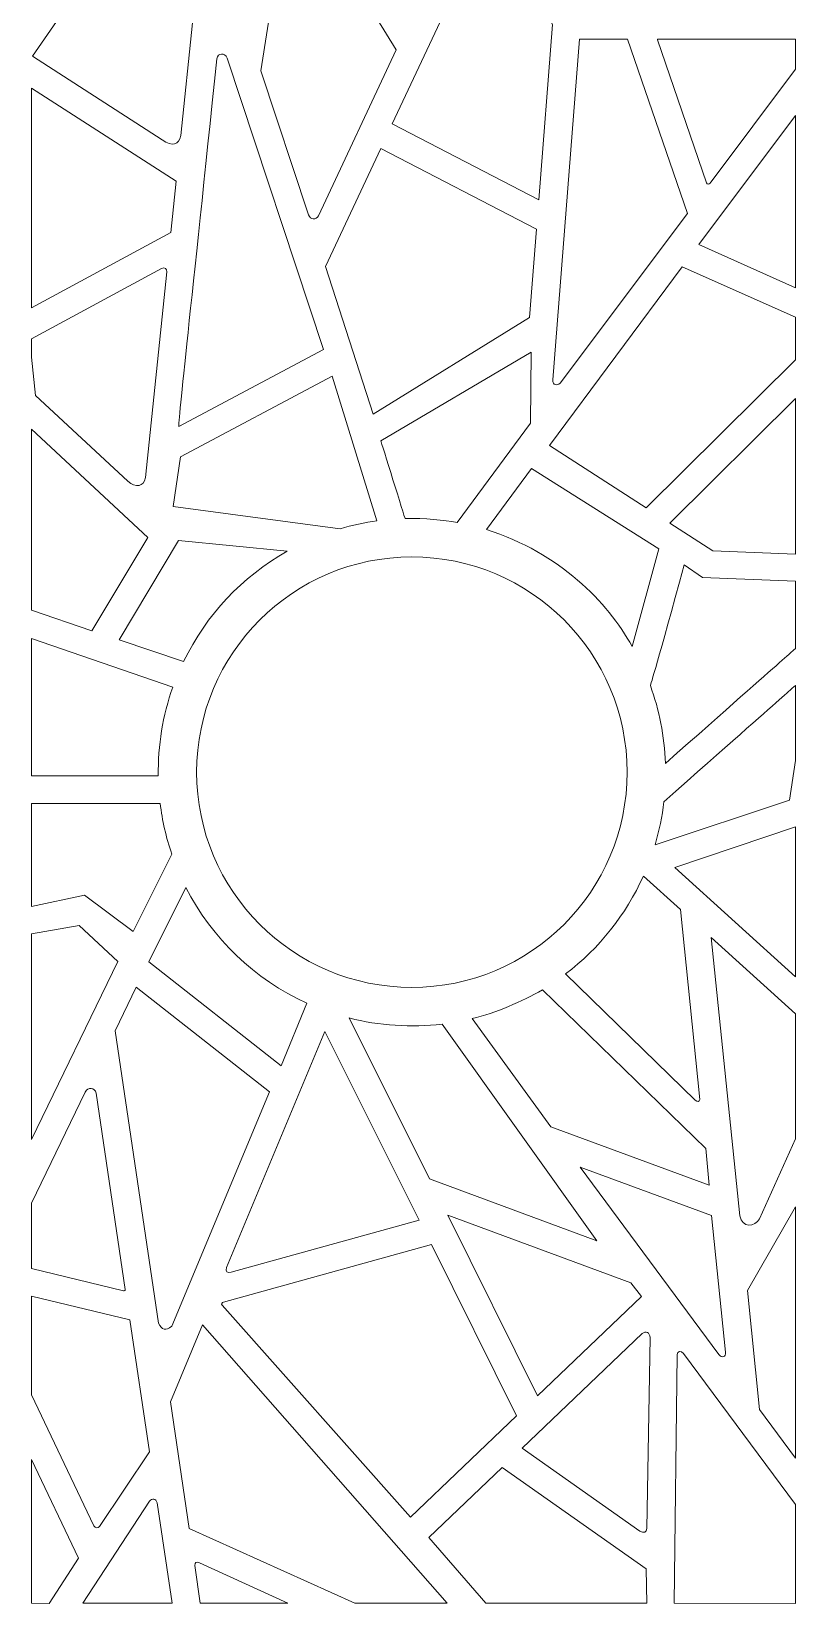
# Model space of a CAD drawing. Header units: centimetres. Extents: x 102 to 152, y -240 to -31.
# Drawn here: x 101.9 to 151.6, y -240.1 to -137.9 of the extents above; entities that cross this region are included whole.
import ezdxf

# ---------------------------------------------------------------- set-up
doc = ezdxf.new("R2010")
doc.units = ezdxf.units.CM
doc.header["$MEASUREMENT"] = 0
doc.layers.add('layer 1', color=7, linetype='Continuous')

msp = doc.modelspace()

# ---------------------------------------------------------------- linework, layer by layer
at = {"layer": 'layer 1', "color": 114, "lineweight": 9}
for points, knots in [([(119.91587, -149.80394), (119.91587, -149.80394), (116.82407, -140.43968), (116.82407, -140.43968), (116.82407, -140.43968), (116.82407, -140.43968), (118.7138, -128.29782), (118.7138, -128.29782), (118.7138, -128.29782), (118.75517, -128.16602), (118.89696, -128.15662), (118.98409, -128.28743), (118.98409, -128.28743), (118.98409, -128.28743), (125.6241, -139.06055), (125.6241, -139.06055), (125.6241, -139.06055), (125.6241, -139.06055), (120.56647, -149.85992), (120.56647, -149.85992), (120.56647, -149.85992), (120.39166, -150.16248), (120.05197, -150.12423), (119.91587, -149.80394)], [0, 0, 0, 0, 0.142857143, 0.142857143, 0.142857143, 0.142857143, 0.285714286, 0.285714286, 0.285714286, 0.285714286, 0.428571429, 0.428571429, 0.428571429, 0.428571429, 0.571428571, 0.571428571, 0.571428571, 0.571428571, 0.714285714, 0.714285714, 0.714285714, 0.714285714, 1, 1, 1, 1]), ([(131.76513, -130.21584), (131.76513, -130.21584), (125.3653, -143.88118), (125.3653, -143.88118), (125.3653, -143.88118), (125.3653, -143.88118), (134.8943, -148.83041), (134.8943, -148.83041), (134.8943, -148.83041), (134.8943, -148.83041), (135.79258, -137.41437), (135.79258, -137.41437), (135.79258, -137.41437), (135.79258, -137.41437), (132.03149, -130.23785), (132.03149, -130.23785), (132.03149, -130.23785), (131.95068, -130.08155), (131.81147, -130.11665), (131.76513, -130.21584)], [0, 0, 0, 0, 0.166666667, 0.166666667, 0.166666667, 0.166666667, 0.333333333, 0.333333333, 0.333333333, 0.333333333, 0.5, 0.5, 0.5, 0.5, 0.666666667, 0.666666667, 0.666666667, 0.666666667, 1, 1, 1, 1]), ([(111.6055, -144.6322), (111.6055, -144.6322), (112.36011, -137.30677), (112.36011, -137.30677), (112.36011, -137.30677), (112.36011, -137.30677), (106.69169, -132.63607), (106.69169, -132.63607), (106.69169, -132.63607), (106.69169, -132.63607), (101.95424, -139.48676), (101.95424, -139.48676), (101.95424, -139.48676), (101.95424, -139.48676), (110.40644, -144.92806), (110.40644, -144.92806), (110.40644, -144.92806), (111.06929, -145.37337), (111.46897, -145.27476), (111.6055, -144.6322)], [0, 0, 0, 0, 0.166666667, 0.166666667, 0.166666667, 0.166666667, 0.333333333, 0.333333333, 0.333333333, 0.333333333, 0.5, 0.5, 0.5, 0.5, 0.666666667, 0.666666667, 0.666666667, 0.666666667, 1, 1, 1, 1]), ([(135.80244, -160.53763), (135.80244, -160.53763), (137.5472, -138.36431), (137.5472, -138.36431), (137.5472, -138.36431), (137.5472, -138.36431), (140.67224, -138.36429), (140.67224, -138.36429), (140.67224, -138.36429), (140.67224, -138.36429), (144.55886, -149.72001), (144.55886, -149.72001), (144.55886, -149.72001), (144.55886, -149.72001), (136.28426, -160.75916), (136.28426, -160.75916), (136.28426, -160.75916), (136.03163, -160.91437), (135.81897, -160.89032), (135.80244, -160.53763)], [0, 0, 0, 0, 0.166666667, 0.166666667, 0.166666667, 0.166666667, 0.333333333, 0.333333333, 0.333333333, 0.333333333, 0.5, 0.5, 0.5, 0.5, 0.666666667, 0.666666667, 0.666666667, 0.666666667, 1, 1, 1, 1]), ([(151.59445, -140.33384), (151.59445, -140.33384), (146.04863, -147.73251), (146.04863, -147.73251), (146.04863, -147.73251), (145.94336, -147.82621), (145.84205, -147.81984), (145.79146, -147.71341), (145.79146, -147.71341), (145.79146, -147.71341), (142.61223, -138.42444), (142.61223, -138.42444), (142.61223, -138.42444), (142.60199, -138.38658), (142.61911, -138.36654), (142.66367, -138.36431), (142.66367, -138.36431), (142.66367, -138.36431), (151.59447, -138.36431), (151.59447, -138.36431), (151.59447, -138.36431), (151.59447, -138.36431), (151.59445, -140.33384), (151.59445, -140.33384)], [0, 0, 0, 0, 0.142857143, 0.142857143, 0.142857143, 0.142857143, 0.285714286, 0.285714286, 0.285714286, 0.285714286, 0.428571429, 0.428571429, 0.428571429, 0.428571429, 0.571428571, 0.571428571, 0.571428571, 0.571428571, 0.714285714, 0.714285714, 0.714285714, 0.714285714, 1, 1, 1, 1]), ([(120.89491, -158.55795), (120.89491, -158.55795), (114.63437, -139.60014), (114.63437, -139.60014), (114.63437, -139.60014), (114.45652, -139.24125), (114.004, -139.24675), (113.95103, -139.65696), (113.95103, -139.65696), (112.33554, -155.34122), (111.4017, -163.46445), (111.48803, -163.56928), (111.48803, -163.56928), (111.48803, -163.56928), (120.89491, -158.55795), (120.89491, -158.55795)], [0, 0, 0, 0, 0.2, 0.2, 0.2, 0.2, 0.4, 0.4, 0.4, 0.4, 0.6, 0.6, 0.6, 0.6, 1, 1, 1, 1]), ([(101.89446, -141.55147), (101.89446, -141.55147), (111.29916, -147.606), (111.29916, -147.606), (111.29916, -147.606), (111.29916, -147.606), (110.95412, -150.95557), (110.95412, -150.95557), (110.95412, -150.95557), (110.95412, -150.95557), (101.89444, -155.85456), (101.89444, -155.85456), (101.89444, -155.85456), (101.89444, -155.85456), (101.89446, -141.55147), (101.89446, -141.55147)], [0, 0, 0, 0, 0.2, 0.2, 0.2, 0.2, 0.4, 0.4, 0.4, 0.4, 0.6, 0.6, 0.6, 0.6, 1, 1, 1, 1]), ([(151.59446, -154.53746), (151.59446, -154.53746), (145.29728, -151.7295), (145.29728, -151.7295), (145.29728, -151.7295), (145.29728, -151.7295), (151.59446, -143.32841), (151.59446, -143.32841), (151.59446, -143.32841), (151.59446, -143.32841), (151.59446, -154.53746), (151.59446, -154.53746)], [0, 0, 0, 0, 0.25, 0.25, 0.25, 0.25, 0.5, 0.5, 0.5, 0.5, 1, 1, 1, 1]), ([(134.28505, -156.4763), (134.28505, -156.4763), (134.7442, -150.73793), (134.7442, -150.73793), (134.7442, -150.73793), (134.7442, -150.73793), (124.61741, -145.47817), (124.61741, -145.47817), (124.61741, -145.47817), (124.61741, -145.47817), (121.02223, -153.15484), (121.02223, -153.15484), (121.02223, -153.15484), (121.02223, -153.15484), (124.13131, -162.76982), (124.13131, -162.76982), (124.13131, -162.76982), (124.13131, -162.76982), (134.28505, -156.4763), (134.28505, -156.4763)], [0, 0, 0, 0, 0.166666667, 0.166666667, 0.166666667, 0.166666667, 0.333333333, 0.333333333, 0.333333333, 0.333333333, 0.5, 0.5, 0.5, 0.5, 0.666666667, 0.666666667, 0.666666667, 0.666666667, 1, 1, 1, 1]), ([(101.89444, -157.85891), (101.89444, -157.85891), (110.35859, -153.28189), (110.35859, -153.28189), (110.35859, -153.28189), (110.58863, -153.2018), (110.6993, -153.27915), (110.69057, -153.51394), (110.69057, -153.51394), (110.69057, -153.51394), (109.31251, -166.89183), (109.31251, -166.89183), (109.31251, -166.89183), (109.2188, -167.4939), (108.6687, -167.56525), (108.15965, -167.1323), (108.15965, -167.1323), (108.15965, -167.1323), (102.16856, -161.54935), (102.16856, -161.54935), (102.16856, -161.54935), (102.16856, -161.54935), (101.89445, -159.0602), (101.89445, -159.0602), (101.89445, -159.0602), (101.89445, -159.0602), (101.89444, -157.85891), (101.89444, -157.85891)], [0, 0, 0, 0, 0.125, 0.125, 0.125, 0.125, 0.25, 0.25, 0.25, 0.25, 0.375, 0.375, 0.375, 0.375, 0.5, 0.5, 0.5, 0.5, 0.625, 0.625, 0.625, 0.625, 0.75, 0.75, 0.75, 0.75, 1, 1, 1, 1]), ([(151.59446, -159.23073), (151.59446, -159.23073), (151.59445, -156.46259), (151.59445, -156.46259), (151.59445, -156.46259), (151.59445, -156.46259), (144.21573, -153.17236), (144.21573, -153.17236), (144.21573, -153.17236), (144.21573, -153.17236), (135.58065, -164.80083), (135.58065, -164.80083), (135.58065, -164.80083), (135.58065, -164.80083), (141.88071, -168.86245), (141.88071, -168.86245), (141.88071, -168.86245), (141.88071, -168.86245), (151.59446, -159.23073), (151.59446, -159.23073)], [0, 0, 0, 0, 0.166666667, 0.166666667, 0.166666667, 0.166666667, 0.333333333, 0.333333333, 0.333333333, 0.333333333, 0.5, 0.5, 0.5, 0.5, 0.666666667, 0.666666667, 0.666666667, 0.666666667, 1, 1, 1, 1]), ([(126.19376, -169.55697), (126.18588, -169.53244), (124.63244, -164.53271), (124.62446, -164.50789), (124.62446, -164.50789), (124.62446, -164.50789), (134.4044, -158.72514), (134.4044, -158.72514), (134.4044, -158.72514), (134.4044, -158.72514), (134.36024, -163.35251), (134.36024, -163.35251), (134.36024, -163.35251), (134.36024, -163.35251), (129.58844, -169.81386), (129.58844, -169.81386), (129.58844, -169.81386), (128.715, -169.65229), (127.49107, -169.51037), (126.19376, -169.55697)], [0, 0, 0, 0, 0.166666667, 0.166666667, 0.166666667, 0.166666667, 0.333333333, 0.333333333, 0.333333333, 0.333333333, 0.5, 0.5, 0.5, 0.5, 0.666666667, 0.666666667, 0.666666667, 0.666666667, 1, 1, 1, 1]), ([(124.36447, -169.70675), (124.36447, -169.70675), (121.45866, -160.29681), (121.45866, -160.29681), (121.45866, -160.29681), (121.45866, -160.29681), (111.59688, -165.55051), (111.59688, -165.55051), (111.59688, -165.55051), (111.59688, -165.55051), (111.10569, -168.76142), (111.10569, -168.76142), (111.10569, -168.76142), (111.10569, -168.76142), (121.96687, -170.22242), (121.96687, -170.22242), (121.96687, -170.22242), (122.71764, -169.99821), (123.62131, -169.79962), (124.36447, -169.70675)], [0, 0, 0, 0, 0.166666667, 0.166666667, 0.166666667, 0.166666667, 0.333333333, 0.333333333, 0.333333333, 0.333333333, 0.5, 0.5, 0.5, 0.5, 0.666666667, 0.666666667, 0.666666667, 0.666666667, 1, 1, 1, 1]), ([(151.59446, -171.87245), (151.59446, -171.87245), (151.59445, -161.74677), (151.59445, -161.74677), (151.59445, -161.74677), (151.59445, -161.74677), (143.41674, -169.85271), (143.41674, -169.85271), (143.41674, -169.85271), (143.41674, -169.85271), (146.21914, -171.6594), (146.21914, -171.6594), (146.21914, -171.6594), (146.21914, -171.6594), (151.59446, -171.87245), (151.59446, -171.87245)], [0, 0, 0, 0, 0.2, 0.2, 0.2, 0.2, 0.4, 0.4, 0.4, 0.4, 0.6, 0.6, 0.6, 0.6, 1, 1, 1, 1]), ([(101.89445, -163.72996), (101.89445, -163.72996), (101.89445, -175.50595), (101.89445, -175.50595), (101.89445, -175.50595), (101.89445, -175.50595), (105.8249, -176.85735), (105.8249, -176.85735), (105.8249, -176.85735), (105.8249, -176.85735), (109.47346, -170.79306), (109.47346, -170.79306), (109.47346, -170.79306), (109.47346, -170.79306), (101.89445, -163.72996), (101.89445, -163.72996)], [0, 0, 0, 0, 0.2, 0.2, 0.2, 0.2, 0.4, 0.4, 0.4, 0.4, 0.6, 0.6, 0.6, 0.6, 1, 1, 1, 1]), ([(134.41834, -166.30153), (134.41834, -166.30153), (131.48459, -170.27403), (131.48459, -170.27403), (131.48459, -170.27403), (136.2908, -171.80018), (139.32774, -174.9594), (140.97326, -177.87311), (140.97326, -177.87311), (140.97326, -177.87311), (142.69311, -171.52749), (142.69311, -171.52749), (142.69311, -171.52749), (142.69311, -171.52749), (134.41834, -166.30153), (134.41834, -166.30153)], [0, 0, 0, 0, 0.2, 0.2, 0.2, 0.2, 0.4, 0.4, 0.4, 0.4, 0.6, 0.6, 0.6, 0.6, 1, 1, 1, 1]), ([(118.53249, -171.67771), (118.53249, -171.67771), (111.4593, -170.9813), (111.4593, -170.9813), (111.4593, -170.9813), (111.4593, -170.9813), (107.59004, -177.44758), (107.59004, -177.44758), (107.59004, -177.44758), (107.59004, -177.44758), (111.78813, -178.85519), (111.78813, -178.85519), (111.78813, -178.85519), (113.28827, -175.79884), (115.56501, -173.35533), (118.53249, -171.67771)], [0, 0, 0, 0, 0.2, 0.2, 0.2, 0.2, 0.4, 0.4, 0.4, 0.4, 0.6, 0.6, 0.6, 0.6, 1, 1, 1, 1]), ([(126.63995, -172.05105), (134.37063, -172.05105), (140.63995, -178.32038), (140.63995, -186.05105), (140.63995, -186.05105), (140.63995, -193.78172), (134.37063, -200.05105), (126.63995, -200.05105), (126.63995, -200.05105), (118.90927, -200.05105), (112.63995, -193.78172), (112.63995, -186.05105), (112.63995, -186.05105), (112.63995, -178.32038), (118.90927, -172.05105), (126.63995, -172.05105)], [0, 0, 0, 0, 0.2, 0.2, 0.2, 0.2, 0.4, 0.4, 0.4, 0.4, 0.6, 0.6, 0.6, 0.6, 1, 1, 1, 1]), ([(151.59445, -178.00431), (151.59445, -178.00431), (151.59445, -178.00432), (143.13027, -185.48092), (143.13027, -185.48092), (143.06999, -183.70658), (142.7294, -182.00317), (142.1514, -180.41364), (142.1514, -180.41364), (142.1514, -180.41364), (142.665, -178.80436), (144.34613, -172.56862), (144.34613, -172.56862), (144.34613, -172.56862), (145.53529, -173.37868), (145.53529, -173.37868), (145.53529, -173.37868), (145.53529, -173.37868), (151.59445, -173.61882), (151.59445, -173.61882), (151.59445, -173.61882), (151.59445, -173.61882), (151.59445, -178.00431), (151.59445, -178.00431)], [0, 0, 0, 0, 0.142857143, 0.142857143, 0.142857143, 0.142857143, 0.285714286, 0.285714286, 0.285714286, 0.285714286, 0.428571429, 0.428571429, 0.428571429, 0.428571429, 0.571428571, 0.571428571, 0.571428571, 0.571428571, 0.714285714, 0.714285714, 0.714285714, 0.714285714, 1, 1, 1, 1]), ([(101.89446, -186.27988), (105.53897, -186.27988), (108.20011, -186.27988), (110.14321, -186.27988), (110.14321, -186.27988), (110.11661, -184.32635), (110.4325, -182.36848), (111.0904, -180.5197), (111.0904, -180.5197), (111.0904, -180.5197), (101.89446, -177.36016), (101.89446, -177.36016), (101.89446, -177.36016), (101.89446, -177.36016), (101.89446, -186.27988), (101.89446, -186.27988)], [0, 0, 0, 0, 0.2, 0.2, 0.2, 0.2, 0.4, 0.4, 0.4, 0.4, 0.6, 0.6, 0.6, 0.6, 1, 1, 1, 1]), ([(151.59446, -185.28129), (151.59446, -185.28129), (151.59445, -180.40564), (151.59445, -180.40564), (151.59445, -180.40564), (151.59445, -180.40564), (151.59444, -180.40564), (143.02932, -187.9714), (143.02932, -187.9714), (142.9179, -188.93215), (142.72393, -189.86782), (142.45468, -190.77101), (142.45468, -190.77101), (142.45468, -190.77101), (151.19798, -187.87862), (151.19798, -187.87862), (151.19798, -187.87862), (151.19798, -187.87862), (151.59446, -185.28129), (151.59446, -185.28129)], [0, 0, 0, 0, 0.166666667, 0.166666667, 0.166666667, 0.166666667, 0.333333333, 0.333333333, 0.333333333, 0.333333333, 0.5, 0.5, 0.5, 0.5, 0.666666667, 0.666666667, 0.666666667, 0.666666667, 1, 1, 1, 1]), ([(105.33645, -194.0501), (105.33645, -194.0501), (101.89444, -194.78841), (101.89444, -194.78841), (101.89444, -194.78841), (101.89444, -194.78841), (101.89444, -188.07942), (101.89444, -188.07942), (101.89444, -188.07942), (105.59233, -188.07942), (108.2929, -188.07942), (110.26514, -188.07942), (110.26514, -188.07942), (110.40219, -189.19872), (110.6533, -190.30498), (111.01856, -191.3764), (111.01856, -191.3764), (111.01856, -191.3764), (108.50044, -196.42424), (108.50044, -196.42424), (108.50044, -196.42424), (108.50044, -196.42424), (105.33645, -194.0501), (105.33645, -194.0501)], [0, 0, 0, 0, 0.142857143, 0.142857143, 0.142857143, 0.142857143, 0.285714286, 0.285714286, 0.285714286, 0.285714286, 0.428571429, 0.428571429, 0.428571429, 0.428571429, 0.571428571, 0.571428571, 0.571428571, 0.571428571, 0.714285714, 0.714285714, 0.714285714, 0.714285714, 1, 1, 1, 1]), ([(151.59447, -199.37251), (151.59447, -199.37251), (143.73605, -192.2432), (143.73605, -192.2432), (143.73605, -192.2432), (143.73605, -192.2432), (151.59446, -189.59726), (151.59446, -189.59726), (151.59446, -189.59726), (151.59446, -189.59726), (151.59447, -199.37251), (151.59447, -199.37251)], [0, 0, 0, 0, 0.25, 0.25, 0.25, 0.25, 0.5, 0.5, 0.5, 0.5, 1, 1, 1, 1]), ([(136.63976, -199.17573), (138.81893, -197.51267), (140.56862, -195.31475), (141.69399, -192.81449), (141.69399, -192.81449), (141.69399, -192.81449), (144.11025, -194.98595), (144.11025, -194.98595), (144.11025, -194.98595), (144.11025, -194.98595), (145.36621, -207.33725), (145.36621, -207.33725), (145.36621, -207.33725), (145.35454, -207.48405), (145.19002, -207.50562), (145.07363, -207.39519), (145.07363, -207.39519), (145.07363, -207.39519), (136.63976, -199.17573), (136.63976, -199.17573)], [0, 0, 0, 0, 0.166666667, 0.166666667, 0.166666667, 0.166666667, 0.333333333, 0.333333333, 0.333333333, 0.333333333, 0.5, 0.5, 0.5, 0.5, 0.666666667, 0.666666667, 0.666666667, 0.666666667, 1, 1, 1, 1]), ([(111.94157, -193.5547), (111.94157, -193.5547), (109.52866, -198.38401), (109.52866, -198.38401), (109.52866, -198.38401), (109.52866, -198.38401), (118.13449, -205.15786), (118.13449, -205.15786), (118.13449, -205.15786), (118.13449, -205.15786), (119.81256, -201.07607), (119.81256, -201.07607), (119.81256, -201.07607), (116.41629, -199.52994), (113.6358, -196.86608), (111.94157, -193.5547)], [0, 0, 0, 0, 0.2, 0.2, 0.2, 0.2, 0.4, 0.4, 0.4, 0.4, 0.6, 0.6, 0.6, 0.6, 1, 1, 1, 1]), ([(101.89445, -209.94225), (101.89445, -209.94225), (101.89445, -196.5766), (101.89445, -196.5766), (101.89445, -196.5766), (101.89445, -196.5766), (105.00045, -196.03238), (105.00045, -196.03238), (105.00045, -196.03238), (105.00045, -196.03238), (107.50755, -198.3634), (107.50755, -198.3634), (107.50755, -198.3634), (107.50755, -198.3634), (101.89445, -209.94225), (101.89445, -209.94225)], [0, 0, 0, 0, 0.2, 0.2, 0.2, 0.2, 0.4, 0.4, 0.4, 0.4, 0.6, 0.6, 0.6, 0.6, 1, 1, 1, 1]), ([(151.59445, -209.89482), (151.59445, -209.89482), (151.59445, -201.7669), (151.59445, -201.7669), (151.59445, -201.7669), (151.59445, -201.7669), (146.10311, -196.79899), (146.10311, -196.79899), (146.10311, -196.79899), (146.10311, -196.79899), (147.98072, -214.9096), (147.98072, -214.9096), (147.98072, -214.9096), (148.11136, -215.7121), (148.9696, -215.62658), (149.2538, -215.10949), (149.2538, -215.10949), (149.2538, -215.10949), (151.59445, -209.89482), (151.59445, -209.89482)], [0, 0, 0, 0, 0.166666667, 0.166666667, 0.166666667, 0.166666667, 0.333333333, 0.333333333, 0.333333333, 0.333333333, 0.5, 0.5, 0.5, 0.5, 0.666666667, 0.666666667, 0.666666667, 0.666666667, 1, 1, 1, 1]), ([(108.70302, -200.04482), (108.70302, -200.04482), (107.33423, -202.86865), (107.33423, -202.86865), (107.33423, -202.86865), (107.33423, -202.86865), (110.16864, -221.89504), (110.16864, -221.89504), (110.16864, -221.89504), (110.34882, -222.34222), (110.63263, -222.40433), (111.02005, -222.08132), (111.02005, -222.08132), (111.02005, -222.08132), (117.38143, -206.8373), (117.38143, -206.8373), (117.38143, -206.8373), (117.38143, -206.8373), (108.70302, -200.04482), (108.70302, -200.04482)], [0, 0, 0, 0, 0.166666667, 0.166666667, 0.166666667, 0.166666667, 0.333333333, 0.333333333, 0.333333333, 0.333333333, 0.5, 0.5, 0.5, 0.5, 0.666666667, 0.666666667, 0.666666667, 0.666666667, 1, 1, 1, 1]), ([(130.55696, -202.08307), (130.55696, -202.08307), (135.67204, -209.12359), (135.67204, -209.12359), (135.67204, -209.12359), (135.67204, -209.12359), (145.9847, -212.92294), (145.9847, -212.92294), (145.9847, -212.92294), (145.9847, -212.92294), (145.75734, -210.52026), (145.75734, -210.52026), (145.75734, -210.52026), (145.75734, -210.52026), (135.12646, -200.20362), (135.12646, -200.20362), (135.12646, -200.20362), (133.78133, -200.98559), (132.10847, -201.70521), (130.55696, -202.08307)], [0, 0, 0, 0, 0.166666667, 0.166666667, 0.166666667, 0.166666667, 0.333333333, 0.333333333, 0.333333333, 0.333333333, 0.5, 0.5, 0.5, 0.5, 0.666666667, 0.666666667, 0.666666667, 0.666666667, 1, 1, 1, 1]), ([(122.55069, -202.04015), (122.55069, -202.04015), (127.78514, -212.51197), (127.78514, -212.51197), (127.78514, -212.51197), (127.78514, -212.51197), (138.67419, -216.52367), (138.67419, -216.52367), (138.67419, -216.52367), (138.67419, -216.52367), (128.60699, -202.43488), (128.60699, -202.43488), (128.60699, -202.43488), (126.58714, -202.67496), (124.52255, -202.54313), (122.55069, -202.04015)], [0, 0, 0, 0, 0.2, 0.2, 0.2, 0.2, 0.4, 0.4, 0.4, 0.4, 0.6, 0.6, 0.6, 0.6, 1, 1, 1, 1]), ([(120.97233, -202.90788), (120.97233, -202.90788), (114.57632, -218.2661), (114.57632, -218.2661), (114.57632, -218.2661), (114.50171, -218.53725), (114.60221, -218.63732), (114.87784, -218.56632), (114.87784, -218.56632), (114.87784, -218.56632), (127.11319, -215.18332), (127.11319, -215.18332), (127.11319, -215.18332), (127.11319, -215.18332), (120.97233, -202.90788), (120.97233, -202.90788)], [0, 0, 0, 0, 0.2, 0.2, 0.2, 0.2, 0.4, 0.4, 0.4, 0.4, 0.6, 0.6, 0.6, 0.6, 1, 1, 1, 1]), ([(101.89446, -218.32373), (101.89446, -218.32373), (107.87714, -219.77924), (107.87714, -219.77924), (107.87714, -219.77924), (107.9493, -219.79651), (107.98946, -219.76671), (107.99762, -219.68981), (107.99762, -219.68981), (107.99762, -219.68981), (106.09673, -206.93066), (106.09673, -206.93066), (106.09673, -206.93066), (106.01573, -206.55086), (105.57481, -206.49463), (105.39861, -206.86153), (105.39861, -206.86153), (105.39861, -206.86153), (101.89445, -214.09003), (101.89445, -214.09003), (101.89445, -214.09003), (101.89445, -214.09003), (101.89446, -218.32373), (101.89446, -218.32373)], [0, 0, 0, 0, 0.142857143, 0.142857143, 0.142857143, 0.142857143, 0.285714286, 0.285714286, 0.285714286, 0.285714286, 0.428571429, 0.428571429, 0.428571429, 0.428571429, 0.571428571, 0.571428571, 0.571428571, 0.571428571, 0.714285714, 0.714285714, 0.714285714, 0.714285714, 1, 1, 1, 1]), ([(137.58384, -211.74594), (137.58384, -211.74594), (146.59915, -223.93596), (146.59915, -223.93596), (146.59915, -223.93596), (146.82156, -224.17548), (147.06399, -224.07944), (147.04015, -223.78476), (147.04015, -223.78476), (147.04015, -223.78476), (146.13554, -214.8965), (146.13554, -214.8965), (146.13554, -214.8965), (146.13554, -214.8965), (137.58384, -211.74594), (137.58384, -211.74594)], [0, 0, 0, 0, 0.2, 0.2, 0.2, 0.2, 0.4, 0.4, 0.4, 0.4, 0.6, 0.6, 0.6, 0.6, 1, 1, 1, 1]), ([(151.59446, -214.3177), (151.59446, -214.3177), (148.46381, -219.76448), (148.46381, -219.76448), (148.46381, -219.76448), (148.46381, -219.76448), (149.25248, -227.51346), (149.25248, -227.51346), (149.25248, -227.51346), (149.25248, -227.51346), (151.59446, -230.67112), (151.59446, -230.67112), (151.59446, -230.67112), (151.59446, -230.67112), (151.59446, -214.3177), (151.59446, -214.3177)], [0, 0, 0, 0, 0.2, 0.2, 0.2, 0.2, 0.4, 0.4, 0.4, 0.4, 0.6, 0.6, 0.6, 0.6, 1, 1, 1, 1]), ([(128.97679, -214.869), (128.97679, -214.869), (134.81121, -226.61139), (134.81121, -226.61139), (134.81121, -226.61139), (134.81121, -226.61139), (141.56352, -220.16211), (141.56352, -220.16211), (141.56352, -220.16211), (141.56352, -220.16211), (140.88319, -219.25548), (140.88319, -219.25548), (140.88319, -219.25548), (140.88319, -219.25548), (128.97679, -214.869), (128.97679, -214.869)], [0, 0, 0, 0, 0.2, 0.2, 0.2, 0.2, 0.4, 0.4, 0.4, 0.4, 0.6, 0.6, 0.6, 0.6, 1, 1, 1, 1]), ([(114.29379, -220.72412), (114.29379, -220.72412), (126.55523, -234.49685), (126.55523, -234.49685), (126.55523, -234.49685), (126.55523, -234.49685), (133.44152, -227.91961), (133.44152, -227.91961), (133.44152, -227.91961), (133.44152, -227.91961), (127.90669, -216.78029), (127.90669, -216.78029), (127.90669, -216.78029), (127.90669, -216.78029), (114.38463, -220.51907), (114.38463, -220.51907), (114.38463, -220.51907), (114.26404, -220.56056), (114.23376, -220.62891), (114.29379, -220.72412)], [0, 0, 0, 0, 0.166666667, 0.166666667, 0.166666667, 0.166666667, 0.333333333, 0.333333333, 0.333333333, 0.333333333, 0.5, 0.5, 0.5, 0.5, 0.666666667, 0.666666667, 0.666666667, 0.666666667, 1, 1, 1, 1]), ([(101.89445, -220.12427), (101.89445, -220.12427), (108.29431, -221.68127), (108.29431, -221.68127), (108.29431, -221.68127), (108.29431, -221.68127), (109.5722, -230.2587), (109.5722, -230.2587), (109.5722, -230.2587), (109.5722, -230.2587), (106.32702, -235.11114), (106.32702, -235.11114), (106.32702, -235.11114), (106.19512, -235.24752), (106.07119, -235.23316), (105.95515, -235.06804), (105.95515, -235.06804), (105.95515, -235.06804), (101.89445, -226.54484), (101.89445, -226.54484), (101.89445, -226.54484), (101.89445, -226.54484), (101.89445, -220.12427), (101.89445, -220.12427)], [0, 0, 0, 0, 0.142857143, 0.142857143, 0.142857143, 0.142857143, 0.285714286, 0.285714286, 0.285714286, 0.285714286, 0.428571429, 0.428571429, 0.428571429, 0.428571429, 0.571428571, 0.571428571, 0.571428571, 0.571428571, 0.714285714, 0.714285714, 0.714285714, 0.714285714, 1, 1, 1, 1]), ([(122.92721, -240.09237), (122.92721, -240.09237), (112.15633, -235.23577), (112.15633, -235.23577), (112.15633, -235.23577), (112.15633, -235.23577), (110.93003, -227.0046), (110.93003, -227.0046), (110.93003, -227.0046), (110.93003, -227.0046), (113.02318, -221.98828), (113.02318, -221.98828), (113.02318, -221.98828), (113.02318, -221.98828), (128.9321, -240.09237), (128.9321, -240.09237), (128.9321, -240.09237), (128.9321, -240.09237), (122.92721, -240.09237), (122.92721, -240.09237)], [0, 0, 0, 0, 0.166666667, 0.166666667, 0.166666667, 0.166666667, 0.333333333, 0.333333333, 0.333333333, 0.333333333, 0.5, 0.5, 0.5, 0.5, 0.666666667, 0.666666667, 0.666666667, 0.666666667, 1, 1, 1, 1]), ([(141.47619, -235.40811), (141.47619, -235.40811), (133.82271, -230.02139), (133.82271, -230.02139), (133.82271, -230.02139), (133.82271, -230.02139), (141.62406, -222.5701), (141.62406, -222.5701), (141.62406, -222.5701), (141.84972, -222.38626), (142.13207, -222.49064), (142.12945, -222.8239), (142.12945, -222.8239), (142.12945, -222.8239), (141.92254, -235.2342), (141.92254, -235.2342), (141.92254, -235.2342), (141.91858, -235.49251), (141.71178, -235.56942), (141.47619, -235.40811)], [0, 0, 0, 0, 0.166666667, 0.166666667, 0.166666667, 0.166666667, 0.333333333, 0.333333333, 0.333333333, 0.333333333, 0.5, 0.5, 0.5, 0.5, 0.666666667, 0.666666667, 0.666666667, 0.666666667, 1, 1, 1, 1]), ([(143.69608, -240.1101), (143.69608, -240.1101), (143.90333, -223.92431), (143.90333, -223.92431), (143.90333, -223.92431), (143.89964, -223.72911), (144.12906, -223.64978), (144.30496, -223.8584), (144.30496, -223.8584), (144.30496, -223.8584), (151.59445, -233.68068), (151.59445, -233.68068), (151.59445, -233.68068), (151.59445, -233.68068), (151.59445, -240.12661), (151.59445, -240.12661), (151.59445, -240.12661), (151.59445, -240.12661), (143.69608, -240.1101), (143.69608, -240.1101)], [0, 0, 0, 0, 0.166666667, 0.166666667, 0.166666667, 0.166666667, 0.333333333, 0.333333333, 0.333333333, 0.333333333, 0.5, 0.5, 0.5, 0.5, 0.666666667, 0.666666667, 0.666666667, 0.666666667, 1, 1, 1, 1]), ([(101.89445, -230.75263), (101.89445, -230.75263), (104.95456, -237.17564), (104.95456, -237.17564), (104.95456, -237.17564), (104.95456, -237.17564), (103.04282, -240.12661), (103.04282, -240.12661), (103.04282, -240.12661), (103.04282, -240.12661), (101.89445, -240.09237), (101.89445, -240.09237), (101.89445, -240.09237), (101.89445, -240.09237), (101.89445, -230.75263), (101.89445, -230.75263)], [0, 0, 0, 0, 0.2, 0.2, 0.2, 0.2, 0.4, 0.4, 0.4, 0.4, 0.6, 0.6, 0.6, 0.6, 1, 1, 1, 1]), ([(131.43873, -240.10002), (131.43873, -240.10002), (127.74167, -235.82952), (127.74167, -235.82952), (127.74167, -235.82952), (127.74167, -235.82952), (132.51692, -231.26858), (132.51692, -231.26858), (132.51692, -231.26858), (132.51692, -231.26858), (141.87875, -237.86171), (141.87875, -237.86171), (141.87875, -237.86171), (141.87875, -237.86171), (141.91905, -240.10075), (141.91905, -240.10075), (141.91905, -240.10075), (141.91905, -240.10075), (131.43873, -240.10002), (131.43873, -240.10002)], [0, 0, 0, 0, 0.166666667, 0.166666667, 0.166666667, 0.166666667, 0.333333333, 0.333333333, 0.333333333, 0.333333333, 0.5, 0.5, 0.5, 0.5, 0.666666667, 0.666666667, 0.666666667, 0.666666667, 1, 1, 1, 1]), ([(105.24417, -240.09236), (105.24417, -240.09236), (109.5754, -233.47192), (109.5754, -233.47192), (109.5754, -233.47192), (109.72649, -233.2423), (110.02011, -233.29231), (110.0658, -233.57196), (110.0658, -233.57196), (110.0658, -233.57196), (111.03962, -240.10949), (111.03962, -240.10949), (111.03962, -240.10949), (111.03962, -240.10949), (105.24417, -240.09236), (105.24417, -240.09236)], [0, 0, 0, 0, 0.2, 0.2, 0.2, 0.2, 0.4, 0.4, 0.4, 0.4, 0.6, 0.6, 0.6, 0.6, 1, 1, 1, 1]), ([(112.86382, -240.09238), (112.86382, -240.09238), (112.51513, -237.64415), (112.51513, -237.64415), (112.51513, -237.64415), (112.51295, -237.4479), (112.61814, -237.38967), (112.83068, -237.46946), (112.83068, -237.46946), (112.83068, -237.46946), (118.57817, -240.09867), (118.57817, -240.09867), (118.57817, -240.09867), (118.57817, -240.09867), (112.86382, -240.09238), (112.86382, -240.09238)], [0, 0, 0, 0, 0.2, 0.2, 0.2, 0.2, 0.4, 0.4, 0.4, 0.4, 0.6, 0.6, 0.6, 0.6, 1, 1, 1, 1])]:
    msp.add_open_spline(points, degree=3, knots=knots, dxfattribs=at)

doc.saveas('drawing.dxf')
